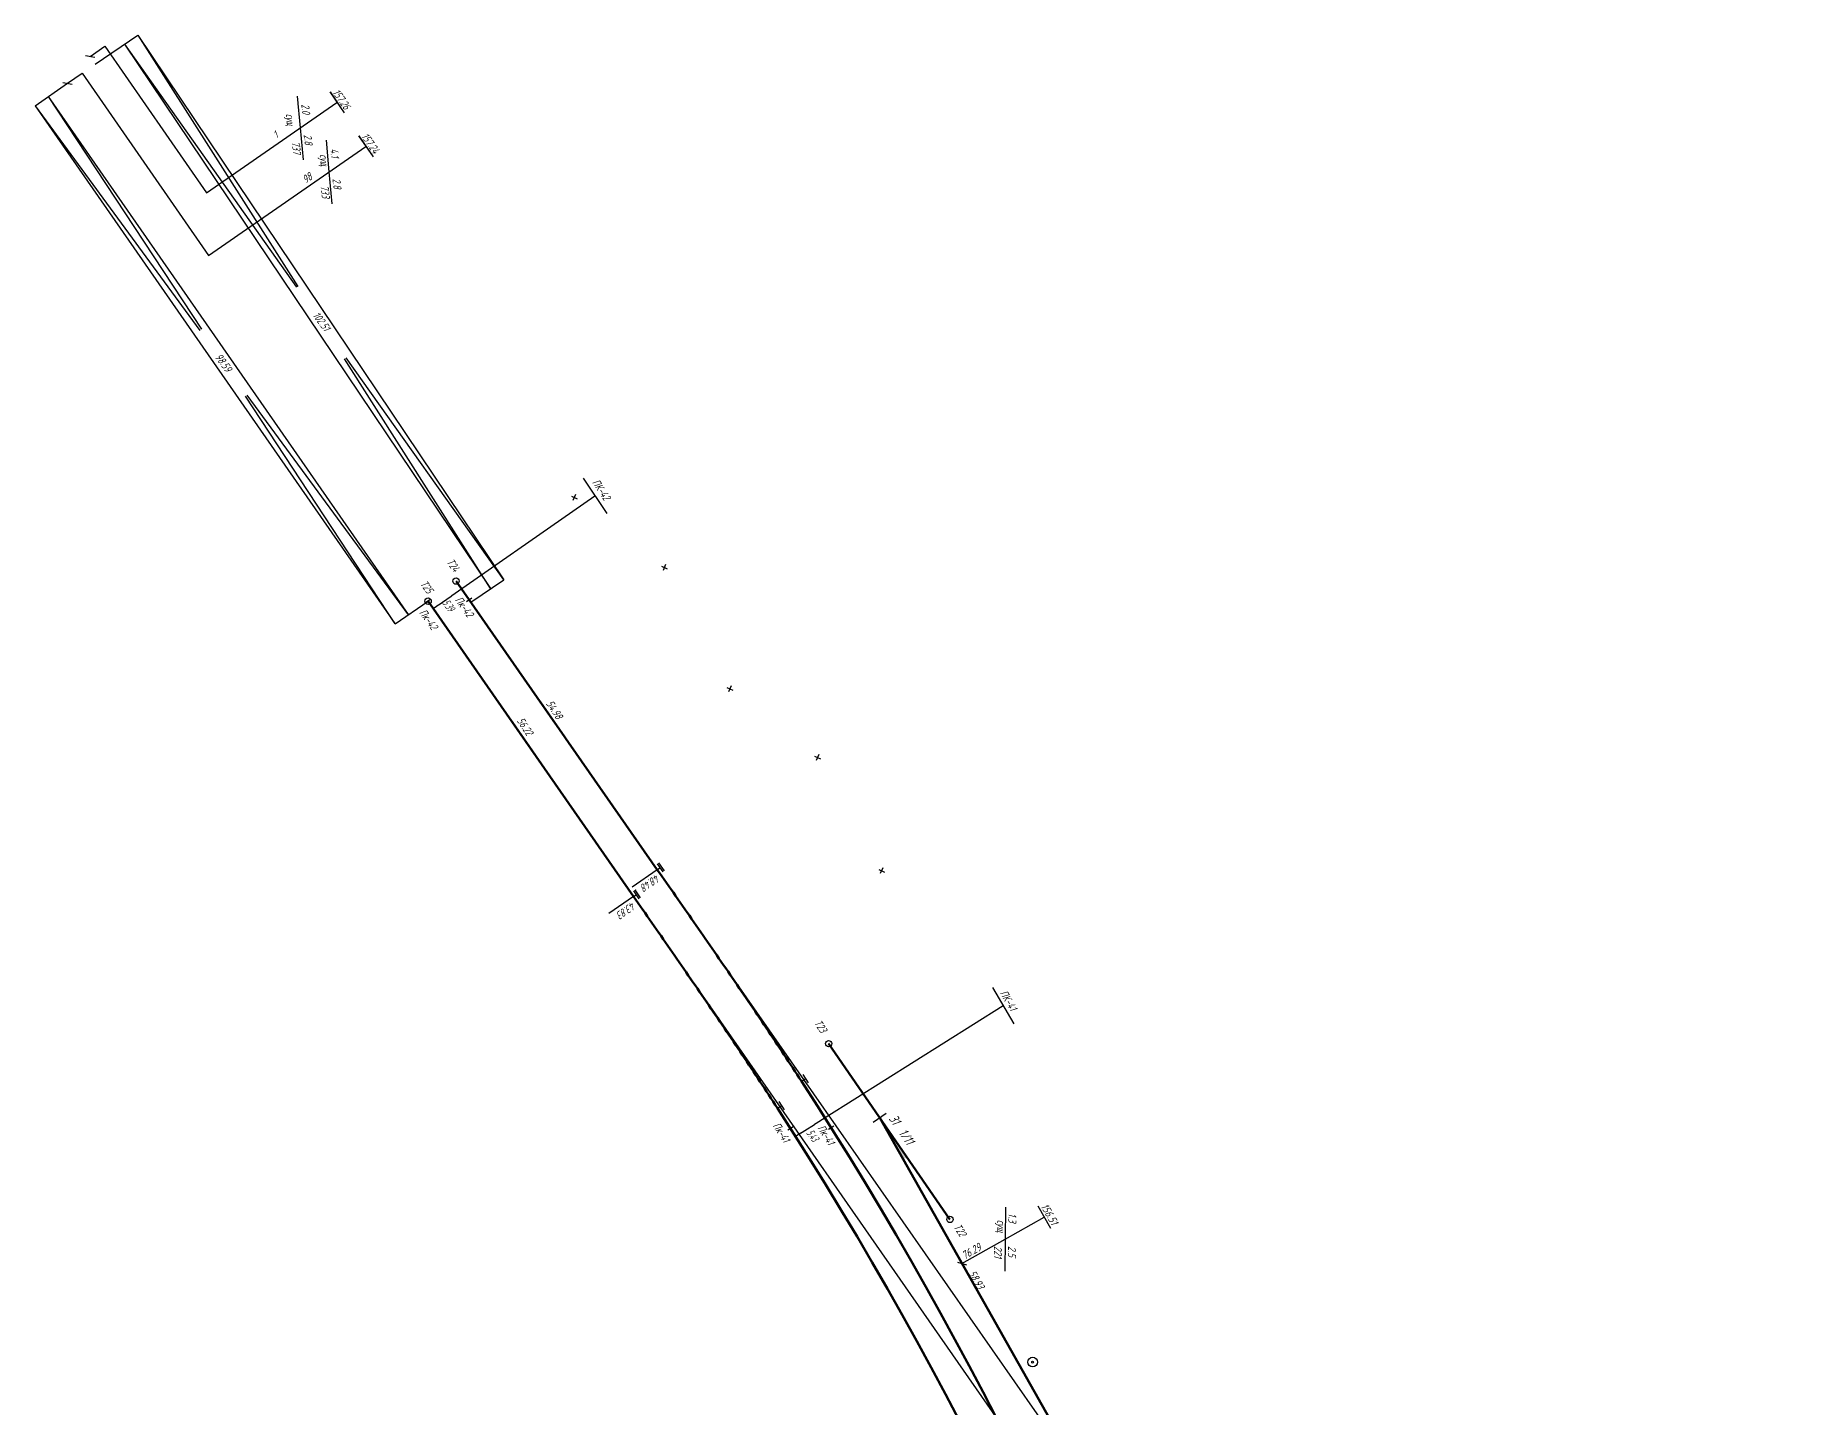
# Model space of a CAD drawing. Extents: x 8811 to 10286, y 10382 to 14118.
# Drawn here: x 8811.1 to 9086.2, y 13903.5 to 14118 of the extents above; entities that cross this region are included whole.
import ezdxf
from ezdxf.enums import TextEntityAlignment as Align

# ---------------------------------------------------------------- set-up
doc = ezdxf.new("R2010")
doc.units = 0
for name, color, linetype in [('5Г.Стрелочные переводы', 7, 'Continuous'), ('8.Вершины', 7, 'Continuous'), ('9.Стрелочные переводы', 7, 'Continuous'), ('I.Вершины', 7, 'Continuous'), ('I.Ось трассы', 7, 'Continuous'), ('I.Параметры кривых', 7, 'Continuous'), ('II.Вершины', 7, 'Continuous'), ('II.Ось трассы', 7, 'Continuous'), ('II.Параметры кривых', 7, 'Continuous'), ('КН I.Параметры кривых', 7, 'Continuous'), ('КН II.Параметры кривых', 7, 'Continuous'), ('маскировка', 7, 'Continuous'), ('Парк Б с Ржевской 3 путь.Ось трассы', 7, 'Continuous'), ('Парк Б с Ржевской 3 путь.Стрелочные переводы', 7, 'Continuous')]:
    doc.layers.add(name, color=color, linetype=linetype)
for name, color, linetype, lineweight in [('кресты', 1, 'Continuous', 30), ('кресты здания и сооружения', 1, 'Continuous', 30), ('Уклоноуказатели по станции', 1, 'Continuous', 35)]:
    doc.layers.add(name, color=color, linetype=linetype, lineweight=lineweight)
doc.styles.add('спдс_сжатие09', font='SPDS.shx', dxfattribs={"width": 0.9, "oblique": 15, "height": 1.25})
doc.styles.add('Уклоноуказатели', font='SPDS.shx', dxfattribs={"oblique": 15, "height": 2})

# ---------------------------------------------------------------- blocks, each defined once
blk = doc.blocks.new('alignment_cc_sign')
at = {"color": 0, "linetype": 'ByBlock', "lineweight": -2}
for p, q in [((-1.5, 1.5), (1.5, 1.5)), ((0, 0), (0, 1.5))]:
    blk.add_line(p, q, dxfattribs=at)
blk = doc.blocks.new('alignment_tc_sign')
at = {"color": 0, "linetype": 'ByBlock', "lineweight": -2}
for p, q in [((-1.5, 1.5), (1.5, 1.5)), ((-1.5, 1), (1.5, 1)), ((0, 0), (0, 1))]:
    blk.add_line(p, q, dxfattribs=at)

msp = doc.modelspace()

# ---------------------------------------------------------------- linework, layer by layer
at = {"color": 5, "lineweight": 30}
for p, q in [((8962.73, 13934.88), (8962.68, 13929.88)), ((8962.68, 13929.88), (8968.78, 13933.32)), ((8967.79, 13935.06), (8969.76, 13931.57)), ((8955.93, 13926.07), (8962.68, 13929.88)), ((8962.68, 13929.88), (8962.63, 13924.88)), ((8955.21, 13926.27), (8956.65, 13925.87))]:
    msp.add_line(p, q, dxfattribs=at)
at = {"layer": '5Г.Стрелочные переводы', "color": 5, "lineweight": 30}
msp.add_line((8943.09, 13948.84), (8952.57, 13932.02), dxfattribs=at)
at = {"layer": '5Г.Стрелочные переводы', "color": 5}
msp.add_solid([(8943.09, 13948.84), (8943.09, 13948.84), (8947.35, 13942.67), (8946.77, 13942.31)], dxfattribs=at)
at = {"layer": '8.Вершины', "color": 5, "lineweight": 30}
for p, q in [((8820.48, 14113.45), (8827.16, 14117.96)), ((8811.13, 14106.95), (8816.19, 14110.47)), ((8811.13, 14106.95), (8836.86, 14071.85)), ((8813.18, 14108.38), (8837.1, 14072.02)), ((8867.37, 14025.98), (8843.99, 14061.59))]:
    msp.add_line(p, q, dxfattribs=at)
at = {"layer": '9.Стрелочные переводы', "color": 5, "lineweight": 30}
for radius in [0.75, 0.15]:
    msp.add_circle((8966.97, 13910.66), radius, dxfattribs=at)
at = {"layer": 'КН I.Параметры кривых', "color": 5, "lineweight": 30}
for centre in [(8935.1, 13960.41), (8954.05, 13932.95)]:
    msp.add_circle(centre, 0.5, dxfattribs=at)
at = {"layer": 'кресты', "color": 5, "lineweight": 30}
for p, q in [((8894.9, 14045.93), (8895.81, 14045.53)), ((8894.9, 14045.93), (8895.81, 14045.53)), ((8895.56, 14046.19), (8895.15, 14045.27)), ((8895.56, 14046.19), (8895.15, 14045.27)), ((8908.97, 14035), (8909.88, 14034.6)), ((8908.97, 14035), (8909.88, 14034.6)), ((8909.63, 14035.26), (8909.22, 14034.34)), ((8909.63, 14035.26), (8909.22, 14034.34)), ((8919.19, 14016.04), (8920.11, 14015.64)), ((8919.19, 14016.04), (8920.11, 14015.64)), ((8919.85, 14016.3), (8919.45, 14015.38)), ((8919.85, 14016.3), (8919.45, 14015.38)), ((8932.89, 14005.33), (8933.8, 14004.93)), ((8932.89, 14005.33), (8933.8, 14004.93)), ((8933.55, 14005.59), (8933.15, 14004.67)), ((8933.55, 14005.59), (8933.15, 14004.67)), ((8942.92, 13987.63), (8943.83, 13987.22)), ((8942.92, 13987.63), (8943.83, 13987.22)), ((8943.57, 13987.88), (8943.17, 13986.97)), ((8943.57, 13987.88), (8943.17, 13986.97))]:
    msp.add_line(p, q, dxfattribs=at)
at = {"layer": 'кресты здания и сооружения', "color": 5, "lineweight": 30}
for points in [[(8819.73, 14114.65), (8822, 14116.24), (8837.88, 14093.32)], [(8816.19, 14110.47), (8818.46, 14112.06), (8838.22, 14083.56)]]:
    msp.add_lwpolyline(points, dxfattribs=at)
at = {"layer": 'Парк Б с Ржевской 3 путь.Ось трассы', "color": 5, "lineweight": 70, "flags": 128}
msp.add_lwpolyline([(9037.23, 13591.72), (9039.19, 13623.78, 0.084111), (9026.72, 13740.04), (9004.06, 13820.49, 0.059786), (8972.04, 13897.51), (8943.09, 13948.84)], format="xyb", dxfattribs=at)
at = {"layer": 'Уклоноуказатели по станции', "color": 5, "lineweight": 30}
for p, q in [((8818.98, 14114.78), (8820.46, 14114.52)), ((8815.45, 14110.6), (8816.93, 14110.33))]:
    msp.add_line(p, q, dxfattribs=at)

# ---------------------------------------------------------------- block references
at = {"layer": 'II.Ось трассы', "color": 5, "lineweight": 30, "xscale": 0.5, "yscale": 0.5, "zscale": 0.5, "rotation": 302.9829195258109}
msp.add_blockref('alignment_cc_sign', (8930.85, 13954.53), dxfattribs=at)

# ---------------------------------------------------------------- texts
at = {"color": 5, "lineweight": 30, "style": 'Уклоноуказатели', "oblique": 15}
for s, p in [('сущ', (8961.46, 13932.89)), ('1.3', (8963.19, 13933.95)), ('2.5', (8963.14, 13928.79))]:
    msp.add_text(s, height=1.25, rotation=269.4208, dxfattribs=at).set_placement(p)
msp.add_text('156.51', height=1.25, rotation=299.4208, dxfattribs=at).set_placement((8969.05, 13933.47), align=Align.CENTER)
msp.add_text('76.29', height=1.25, rotation=29.4208, dxfattribs=at).set_placement((8956.01, 13927.19), align=Align.MIDDLE_LEFT)
msp.add_text('221', height=1.25, rotation=269.4208, dxfattribs=at).set_placement((8962.2, 13928.8), align=Align.TOP_LEFT)
at = {"layer": '8.Вершины', "color": 5, "lineweight": 30, "style": 'спдс_сжатие09', "oblique": 15, "width": 0.9}
for s, p in [('Т23', (8933.3, 13963.96)), ('Т22', (8955.09, 13932.09))]:
    msp.add_text(s, height=1.25, rotation=303.1203, dxfattribs=at).set_placement(p, align=Align.MIDDLE_LEFT)
at = {"layer": 'КН I.Параметры кривых', "color": 5, "lineweight": 30, "style": 'спдс_сжатие09', "oblique": 15, "width": 0.9}
msp.add_text('58.93', height=1.25, rotation=300.0809, dxfattribs=at).set_placement((8957.65, 13923.22), align=Align.CENTER)

# ---------------------------------------------------------------- wipeouts: each hides what was drawn before it
at = {"color": 5}
for points in [[(8858.61, 14109.95), (8857.25, 14109.12), (8859.66, 14105.75), (8860.98, 14106.47)], [(8848.96, 14101.63), (8848.11, 14102.97), (8848.94, 14103.63), (8849.83, 14102.28)], [(8861.75, 14102.27), (8862.94, 14103.15), (8865.28, 14099.82), (8864.15, 14098.87)], [(8853.53, 14094.62), (8852.76, 14095.7), (8854.27, 14097), (8855.02, 14095.78)], [(8854.01, 14074.39), (8855.48, 14075.2), (8857.84, 14071.72), (8856.48, 14070.9)], [(8838.93, 14067.88), (8840.1, 14068.74), (8842.32, 14065.68), (8841.07, 14064.79)], [(8897.54, 14048.62), (8898.88, 14049.42), (8901.66, 14045.28), (8900.36, 14044.43)], [(8875.45, 14035.31), (8876.64, 14036.1), (8878.16, 14034.01), (8876.93, 14033.33)], [(8876.3, 14029.96), (8877.44, 14030.89), (8880.2, 14027.08), (8879.02, 14026.16)], [(8890.57, 14013.62), (8891.83, 14014.44), (8894.22, 14011.01), (8893.01, 14010.23)], [(8905.66, 13983.53), (8904.88, 13984.62), (8907.96, 13986.84), (8908.77, 13985.68)], [(8961.4, 13968.61), (8962.72, 13969.24), (8965.1, 13965.4), (8963.8, 13964.79)], [(8925.78, 13947.89), (8927.23, 13948.59), (8929.72, 13944.75), (8928.34, 13943.92)], [(8931.5, 13946.25), (8932.8, 13946.97), (8933.93, 13945.41), (8932.75, 13944.59)]]:
    msp.add_wipeout(points, dxfattribs=at).dxf.layer = 'маскировка'

# ---------------------------------------------------------------- next in the draw order: linework, layer by layer
at = {"color": 5, "lineweight": 30}
for p, q in [((8896.75, 14048.75, -141.19), (8900.43, 14043.26, -141.19)), ((8960.68, 13969.2), (8964.04, 13963.51))]:
    msp.add_line(p, q, dxfattribs=at)
at = {"layer": 'II.Параметры кривых', "color": 5, "lineweight": 30}
msp.add_line((8908.33, 13987.59), (8904.38, 13984.84), dxfattribs=at)
at = {"layer": 'Уклоноуказатели по станции', "color": 5, "lineweight": 30}
for p, q in [((8857.14, 14109.11), (8859.42, 14105.82)), ((8861.64, 14102.24), (8863.92, 14098.95))]:
    msp.add_line(p, q, dxfattribs=at)

# ---------------------------------------------------------------- next in the draw order: block references
at = {"layer": 'I.Ось трассы', "color": 5, "lineweight": 30, "xscale": 0.4999999999999998, "yscale": 0.4999999999999998, "zscale": 0.4999999999999998, "rotation": 302.9220898610628}
msp.add_blockref('alignment_cc_sign', (8927.1, 13950.31), dxfattribs=at)
at = {"layer": 'II.Ось трассы', "color": 5, "lineweight": 30, "xscale": 0.5, "yscale": 0.5, "zscale": 0.5, "rotation": 304.8927770215299}
msp.add_blockref('alignment_tc_sign', (8908.33, 13987.59), dxfattribs=at)

# ---------------------------------------------------------------- next in the draw order: texts
at = {"color": 5, "lineweight": 30, "extrusion": (0.001209, 0.000668786, 0.999999), "style": 'спдс_сжатие09', "oblique": 15, "width": 0.9}
msp.add_text('ПК-42', height=1.25, rotation=303.6233, dxfattribs=at).set_placement((8899.19, 14046.69, -97.49), align=Align.CENTER)
at = {"color": 5, "lineweight": 30, "extrusion": (0.001245, 0.000598359, 0.999999), "style": 'спдс_сжатие09', "oblique": 15, "width": 0.9}
msp.add_text('ПК-41', height=1.25, rotation=300.3362, dxfattribs=at).set_placement((8962.79, 13966.92, -98.12), align=Align.CENTER)
at = {"layer": '8.Вершины', "color": 5, "lineweight": 30, "style": 'спдс_сжатие09', "oblique": 15, "width": 0.9}
for s, p in [('102.51', (8855.35, 14072.89)), ('98.59', (8840.03, 14066.45))]:
    msp.add_text(s, height=1.25, rotation=305.8266, dxfattribs=at).set_placement(p, align=Align.CENTER)
msp.add_text('Т24', height=1.25, rotation=305.8266, dxfattribs=at).set_placement((8875.84, 14035.99), align=Align.MIDDLE_LEFT)
at = {"layer": 'II.Параметры кривых', "color": 5, "lineweight": 30, "style": 'спдс_сжатие09', "oblique": 15, "width": 0.9}
msp.add_text('48.48', height=1.25, rotation=214.8928, dxfattribs=at).set_placement((8908.18, 13986.96))
at = {"layer": 'КН I.Параметры кривых', "color": 5, "lineweight": 30, "style": 'спдс_сжатие09', "oblique": 15, "width": 0.9}
msp.add_text('Пк-41', height=1.25, rotation=302.5684, dxfattribs=at).set_placement((8927.19, 13946.22), align=Align.CENTER)
at = {"layer": 'Уклоноуказатели по станции', "color": 5, "lineweight": 30, "style": 'спдс_сжатие09', "oblique": 15, "width": 0.9}
for s, p in [('157.26', (8858.48, 14107.61)), ('157.24', (8862.99, 14100.74))]:
    msp.add_text(s, height=1.25, rotation=304.7666, dxfattribs=at).set_placement(p, align=Align.CENTER)
msp.add_text('1', height=1.25, rotation=34.7666, dxfattribs=at).set_placement((8848.48, 14102.26), align=Align.MIDDLE_LEFT)

# ---------------------------------------------------------------- next in the draw order: wipeouts: each hides what was drawn before it
at = {"color": 5}
for points in [[(8855.15, 14094.22), (8859.12, 14096.85), (8859.19, 14093.55), (8855.61, 14091.01)], [(8874.7, 14028.96), (8875.82, 14029.8), (8877, 14028.27), (8875.83, 14027.41)], [(8886, 14011.03), (8887.31, 14011.94), (8889.68, 14008.38), (8888.24, 14007.51)], [(8901.91, 13979.13), (8901.03, 13980.5), (8904.11, 13982.7), (8904.99, 13981.32)], [(8932.97, 13947.49), (8934.23, 13948.07), (8936.68, 13944.44), (8935.26, 13943.76)]]:
    msp.add_wipeout(points, dxfattribs=at).dxf.layer = 'маскировка'

# ---------------------------------------------------------------- next in the draw order: linework, layer by layer
at = {"layer": 'I.Параметры кривых', "color": 5, "lineweight": 30}
msp.add_line((8904.62, 13983.39), (8900.77, 13980.72), dxfattribs=at)

# ---------------------------------------------------------------- next in the draw order: block references
at = {"layer": 'I.Ось трассы', "color": 5, "lineweight": 30, "xscale": 0.5, "yscale": 0.5, "zscale": 0.5, "rotation": 304.8319507718763}
msp.add_blockref('alignment_tc_sign', (8904.62, 13983.39), dxfattribs=at)

# ---------------------------------------------------------------- next in the draw order: texts
at = {"layer": '8.Вершины', "color": 5, "lineweight": 30, "insert": (8932.56, 13947.17), "char_height": 1.25, "attachment_point": 1, "rotation": 305.8266, "style": 'спдс_сжатие09', "bg_fill": 2}
msp.add_mtext_dynamic_manual_height_columns('{\\W0.6;5.43}    ', width=2.8191, gutter_width=12.5, heights=[0], dxfattribs=at)
at = {"layer": 'I.Параметры кривых', "color": 5, "lineweight": 30, "style": 'спдс_сжатие09', "oblique": 15, "width": 0.9}
msp.add_text('43.83', height=1.25, rotation=214.8319, dxfattribs=at).set_placement((8904.39, 13982.63))
at = {"layer": 'КН II.Параметры кривых', "color": 5, "lineweight": 30, "insert": (8891.93, 14014.22), "char_height": 1.25, "attachment_point": 1, "rotation": 303.5133, "style": 'спдс_сжатие09', "bg_fill": 2}
msp.add_mtext_dynamic_manual_height_columns('54.98', width=5.3964, gutter_width=12.5, heights=[0], dxfattribs=at)
at = {"layer": 'Уклоноуказатели по станции', "color": 5, "lineweight": 30, "style": 'спдс_сжатие09', "oblique": 15, "width": 0.9}
for s, p in [('2.8', (8857.66, 14094.72)), ('733', (8855.82, 14093.44))]:
    msp.add_text(s, height=1.25, rotation=276.4143, dxfattribs=at).set_placement(p, align=Align.CENTER)

# ---------------------------------------------------------------- next in the draw order: wipeouts: each hides what was drawn before it
at = {"color": 5}
for points in [[(8850.74, 14101.23), (8854.97, 14103.78), (8854.62, 14100.02), (8851.08, 14097.76)], [(8857.19, 14097.85), (8856.97, 14100.81), (8858.29, 14100.63), (8858.52, 14098.12)], [(8870.64, 14027.98), (8871.94, 14028.84), (8874.45, 14025.34), (8873.29, 14024.51)]]:
    msp.add_wipeout(points, dxfattribs=at).dxf.layer = 'маскировка'

# ---------------------------------------------------------------- next in the draw order: linework, layer by layer
at = {"color": 5, "lineweight": 30}
for p, q in [((8929.91, 13945.93), (8962.36, 13966.35)), ((8929.56, 13947.4), (8928.72, 13946.87)), ((8935.92, 13947.54), (8935.07, 13947))]:
    msp.add_line(p, q, dxfattribs=at)
at = {"layer": '5Г.Стрелочные переводы', "color": 5, "lineweight": 70}
msp.add_line((8935.1, 13960.41), (8954.05, 13932.95), dxfattribs=at)
at = {"layer": '8.Вершины', "color": 5, "lineweight": 30}
msp.add_line((8869.43, 14027.41), (8844.23, 14061.75), dxfattribs=at)
at = {"layer": 'I.Вершины', "color": 5, "lineweight": 30}
msp.add_line((8904.62, 13983.39), (9015.78, 13823.65), dxfattribs=at)
at = {"layer": 'II.Вершины', "color": 5, "lineweight": 30}
msp.add_line((8908.33, 13987.59), (9019.29, 13828.5), dxfattribs=at)
at = {"layer": 'Уклоноуказатели по станции', "color": 5, "lineweight": 30}
for p, q in [((8838.22, 14083.56), (8862.79, 14100.59)), ((8856.59, 14101.58), (8857.03, 14096.6)), ((8857.03, 14096.6), (8857.48, 14091.62))]:
    msp.add_line(p, q, dxfattribs=at)

# ---------------------------------------------------------------- next in the draw order: texts
at = {"layer": 'КН I.Параметры кривых', "color": 5, "lineweight": 30, "style": 'спдс_сжатие09', "oblique": 15, "width": 0.9}
msp.add_text('Пк-41', height=1.25, rotation=302.1442, dxfattribs=at).set_placement((8934.17, 13945.83), align=Align.CENTER)
at = {"layer": 'КН II.Параметры кривых', "color": 5, "lineweight": 30, "insert": (8887.36, 14011.54), "char_height": 1.25, "attachment_point": 1, "rotation": 303.5133, "style": 'спдс_сжатие09', "bg_fill": 2}
msp.add_mtext_dynamic_manual_height_columns('56.22', width=5.3964, gutter_width=12.5, heights=[0], dxfattribs=at)
at = {"layer": 'Уклоноуказатели по станции', "color": 5, "lineweight": 30, "style": 'спдс_сжатие09', "oblique": 15, "width": 0.9}
for s, p in [('737', (8851.31, 14100.31)), ('сущ', (8855.67, 14098.38)), ('4.1', (8857.29, 14099.5))]:
    msp.add_text(s, height=1.25, rotation=276.4143, dxfattribs=at).set_placement(p, align=Align.CENTER)
msp.add_text('98 ', height=1.25, rotation=34.7666, dxfattribs=at).set_placement((8853.04, 14095.25), align=Align.MIDDLE_LEFT)

# ---------------------------------------------------------------- next in the draw order: wipeouts: each hides what was drawn before it
at = {"color": 5}
for points in [[(8851.02, 14103.5), (8850.61, 14106.54), (8853.94, 14108.28), (8854.32, 14105.52)], [(8871.23, 14031.9), (8872.49, 14032.75), (8873.89, 14030.69), (8872.83, 14029.93)]]:
    msp.add_wipeout(points, dxfattribs=at).dxf.layer = 'маскировка'

# ---------------------------------------------------------------- next in the draw order: linework, layer by layer
at = {"layer": '8.Вершины', "color": 5, "lineweight": 30}
for p, q in [((8827.16, 14117.96), (8884.35, 14032.9)), ((8827.16, 14117.96), (8852.16, 14078.71)), ((8825.08, 14116.57), (8851.96, 14078.58)), ((8811.13, 14106.95), (8867.34, 14026.04)), ((8813.18, 14108.38), (8869.39, 14027.47)), ((8884.35, 14032.9), (8859.71, 14067.56))]:
    msp.add_line(p, q, dxfattribs=at)
at = {"layer": 'Уклоноуказатели по станции', "color": 5, "lineweight": 30}
for p, q in [((8837.88, 14093.32), (8858.28, 14107.46)), ((8852.08, 14108.45), (8852.53, 14103.47)), ((8852.53, 14103.47), (8852.97, 14098.49))]:
    msp.add_line(p, q, dxfattribs=at)

# ---------------------------------------------------------------- next in the draw order: texts
at = {"layer": '8.Вершины', "color": 5, "lineweight": 30, "insert": (8875.69, 14029.98), "char_height": 1.25, "attachment_point": 1, "rotation": 305.8266, "style": 'спдс_сжатие09', "bg_fill": 2}
msp.add_mtext_dynamic_manual_height_columns('{\\W0.6;5.39}   ', width=2.4776, gutter_width=12.5, heights=[0], dxfattribs=at)
at = {"layer": 'Уклоноуказатели по станции', "color": 5, "lineweight": 30, "style": 'спдс_сжатие09', "oblique": 15, "width": 0.9}
for s, p in [('2.0', (8852.78, 14106.38)), ('сущ', (8850.38, 14104.71)), ('2.8', (8853.16, 14101.59))]:
    msp.add_text(s, height=1.25, rotation=276.4143, dxfattribs=at).set_placement(p, align=Align.CENTER)

# ---------------------------------------------------------------- next in the draw order: linework, layer by layer
at = {"color": 5, "lineweight": 30}
for p, q in [((8873.31, 14028.39), (8898.59, 14046.01)), ((8872.92, 14029.83), (8872.1, 14029.26)), ((8879.35, 14030.02), (8878.53, 14029.45))]:
    msp.add_line(p, q, dxfattribs=at)
at = {"layer": '8.Вершины', "color": 5, "lineweight": 30}
for p, q in [((8825.08, 14116.57), (8882.28, 14031.5)), ((8882.28, 14031.5), (8859.47, 14067.4)), ((8879.17, 14029.41), (8884.35, 14032.9)), ((8867.37, 14025.98), (8872.51, 14029.54))]:
    msp.add_line(p, q, dxfattribs=at)
at = {"layer": 'I.Ось трассы', "color": 5, "lineweight": 70, "flags": 128}
msp.add_lwpolyline([(9081.88, 13200.37), (9048.91, 13353.53, -0.000781), (9045.77, 13368.2, -0.002344), (9042.72, 13382.88, -0.003906), (9039.85, 13397.61, -0.005469), (9037.26, 13412.38, -0.017994), (9031.83, 13455.21, -0.005469), (9030.65, 13470.16, -0.003906), (9029.75, 13485.13, -0.002344), (9029.04, 13500.12, -0.000781), (9028.43, 13515.1), (9023.88, 13628.29, 0.000521), (9023.48, 13638.28, 0.001563), (9023.03, 13648.27, 0.002604), (9022.49, 13658.26, 0.003646), (9021.84, 13668.23, 0.12595), (8927.1, 13950.31, 0.003646), (8921.6, 13958.66, 0.002604), (8916, 13966.95, 0.001563), (8910.33, 13975.18, 0.000521), (8904.62, 13983.39), (8872.51, 14029.54)], format="xyb", dxfattribs=at)
at = {"layer": 'II.Ось трассы', "color": 5, "lineweight": 70, "flags": 128}
msp.add_lwpolyline([(9086.2, 13201.31), (9051.55, 13362.5, -0.000521), (9049.46, 13372.28, -0.001563), (9047.4, 13382.07, -0.002604), (9045.43, 13391.87, -0.003646), (9043.58, 13401.7, -0.025488), (9035.81, 13462.33, -0.003646), (9035.12, 13472.31, -0.002604), (9034.56, 13482.3, -0.001563), (9034.08, 13492.28, -0.000521), (9033.64, 13502.27), (9027.96, 13633.81, 0.000521), (9027.52, 13643.8, 0.001563), (9027.04, 13653.78, 0.002604), (9026.48, 13663.77, 0.003646), (9025.79, 13673.75, 0.125445), (8930.85, 13954.53, 0.003646), (8925.34, 13962.88, 0.002604), (8919.73, 13971.15, 0.001563), (8914.05, 13979.38, 0.000521), (8908.33, 13987.59), (8876.88, 14032.68)], format="xyb", dxfattribs=at)
at = {"layer": 'КН I.Параметры кривых', "color": 5, "lineweight": 30}
for centre in [(8876.88, 14032.68), (8872.51, 14029.54)]:
    msp.add_circle(centre, 0.5, dxfattribs=at)

# ---------------------------------------------------------------- next in the draw order: texts
at = {"layer": '8.Вершины', "color": 5, "lineweight": 30, "style": 'спдс_сжатие09', "oblique": 15, "width": 0.9}
msp.add_text('Т25', height=1.25, rotation=305.8266, dxfattribs=at).set_placement((8871.72, 14032.58), align=Align.MIDDLE_LEFT)
for p in [(8877.66, 14028.31), (8872.07, 14026.34)]:
    msp.add_text('Пк-42', height=1.25, rotation=305.8266, dxfattribs=at).set_placement(p, align=Align.CENTER)

# ---------------------------------------------------------------- next in the draw order: texts
at = {"layer": 'КН II.Параметры кривых', "color": 5, "lineweight": 30, "insert": (8945.67, 13949.52), "char_height": 1.5, "attachment_point": 1, "rotation": 304.5091, "style": 'спдс_сжатие09', "bg_fill": 2}
msp.add_mtext_dynamic_manual_height_columns('31  1/11', width=16.327, gutter_width=12.5, heights=[0], dxfattribs=at)

# ---------------------------------------------------------------- next in the draw order: linework, layer by layer
at = {"layer": 'Парк Б с Ржевской 3 путь.Стрелочные переводы', "color": 5, "lineweight": 30}
msp.add_line((8942.06, 13948.13), (8944.11, 13949.56), dxfattribs=at)

doc.saveas('drawing.dxf')
